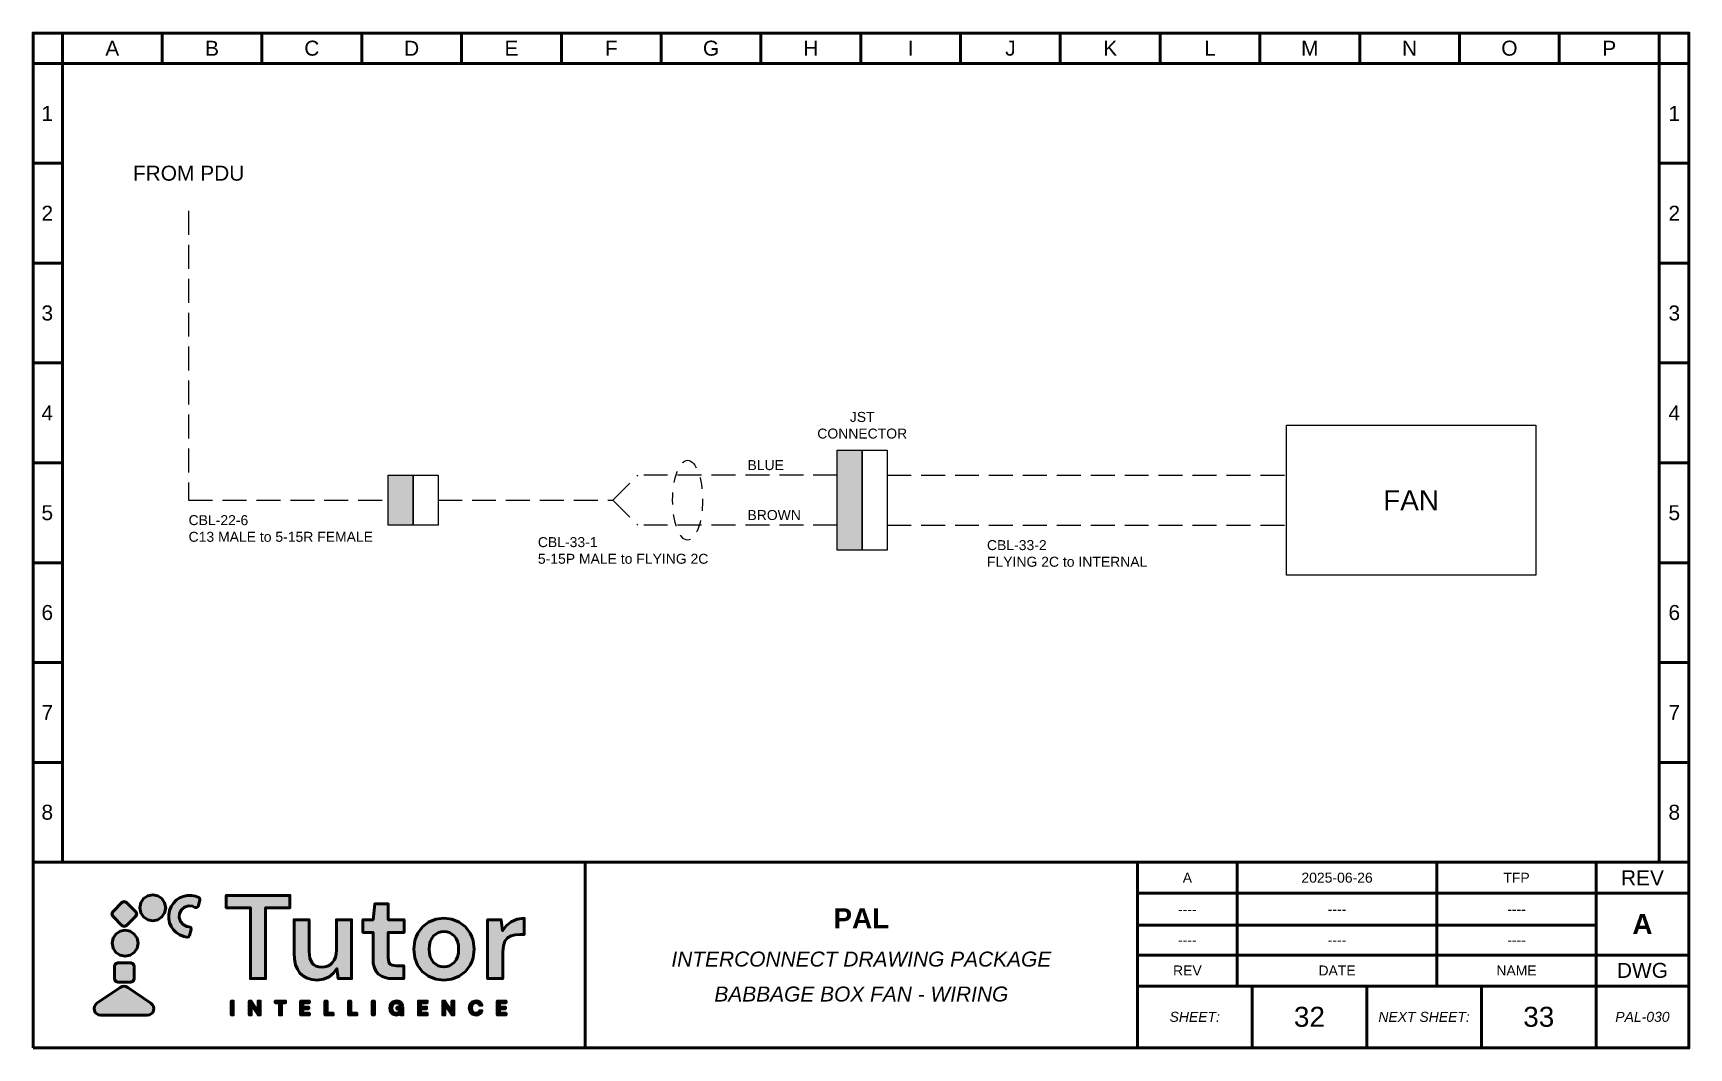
# Paper-space layout 'PAL-032' of a CAD drawing. Header units: inches. Extents: x 0 to 16.6, y 0 to 10.2.
# The model-space entities are those that its viewports show. They can reach past a viewport. Long polylines and large blocks are cut down to what shows.
import ezdxf

# ---------------------------------------------------------------- set-up
doc = ezdxf.new("R2010")
doc.units = ezdxf.units.IN
doc.header["$MEASUREMENT"] = 0
doc.linetypes.add('ACAD_ISO02W100', pattern=[15, 12, -3])
doc.linetypes.add('ACAD_ISO03W100', pattern=[30, 12, -18])
doc.layers.add('Layer 1', color=7, linetype='Continuous')
doc.styles.get("Standard").update_dxf_attribs({"font": 'arial.ttf'})

msp = doc.modelspace()

# ---------------------------------------------------------------- hatches: boundary and pattern name
h = msp.add_hatch(color=1)
h.dxf.hatch_style = 1
h.paths.add_polyline_path([(37.91, 22.747), (38.16, 22.747), (38.16, 23.747), (37.91, 23.747)])
h = msp.add_hatch(color=1)
h.dxf.hatch_style = 1
h.paths.add_polyline_path([(33.41, 22.997), (33.66, 22.997), (33.66, 23.497), (33.41, 23.497)])

# ---------------------------------------------------------------- linework, layer by layer
at = {"color": 1, "linetype": 'ACAD_ISO02W100', "ltscale": 0.02}
for p, q in [((31.41, 26.145), (31.41, 23.247)), ((35.66, 23.247), (35.91, 23.497)), ((37.91, 23.497), (35.91, 23.497)), ((38.41, 23.497), (42.41, 23.497)), ((31.41, 23.247), (33.41, 23.247)), ((33.91, 23.247), (35.66, 23.247)), ((35.66, 23.247), (35.91, 22.997)), ((37.91, 22.997), (35.91, 22.997)), ((38.41, 22.997), (42.41, 22.997))]:
    msp.add_line(p, q, dxfattribs=at)
at = {"linetype": 'ACAD_ISO03W100', "ltscale": 0.02}
msp.add_lwpolyline([(30.145, 27.621), (46.145, 27.621), (46.145, 19.621), (30.145, 19.621)], close=True, dxfattribs=at)
msp.add_lwpolyline([(42.41, 23.997), (44.91, 23.997), (44.91, 22.497), (42.41, 22.497)], close=True)
at = {"color": 1}
for points in [[(37.91, 23.747), (38.16, 23.747), (38.16, 22.747), (37.91, 22.747)], [(38.16, 23.747), (38.41, 23.747), (38.41, 22.747), (38.16, 22.747)], [(33.41, 23.497), (33.66, 23.497), (33.66, 22.997), (33.41, 22.997)], [(33.66, 23.497), (33.91, 23.497), (33.91, 22.997), (33.66, 22.997)]]:
    msp.add_lwpolyline(points, close=True, dxfattribs=at)
at = {"linetype": 'ACAD_ISO02W100', "ltscale": 0.01}
msp.add_ellipse((36.41, 23.247), major_axis=(0, 0.4), ratio=0.375, dxfattribs=at)

# ---------------------------------------------------------------- texts
at = {"color": 3}
for s, insert, char_height, width, attachment_point in [('{\\C256;FROM PDU}', (31.41, 26.445), 0.15, 4.46392, 8), ('{\\C256;JST CONNECTOR}', (38.16, 23.997), 0.1, 0.64634, 5), ('{\\C256;BLUE}', (37.01, 23.547), 0.1, 4.46392, 7), ('{\\C256;CBL-22-6\\PC13 MALE to 5-15R FEMALE}', (31.41, 23.097), 0.1, 4.46392, 1), ('{\\C256;BROWN}', (37.01, 23.047), 0.1, 4.46392, 7), ('{\\C256;CBL-33-1\\P5-15P MALE to FLYING 2C}', (34.91, 22.877), 0.1, 4.46392, 1), ('{\\C256;CBL-33-2\\PFLYING 2C to INTERNAL}', (39.41, 22.847), 0.1, 4.46392, 1)]:
    msp.add_mtext(s, dxfattribs=dict(at, insert=insert, char_height=char_height, width=width, attachment_point=attachment_point))
at = {"color": 3, "insert": (43.66, 23.247), "char_height": 0.2, "attachment_point": 5}
msp.add_mtext_dynamic_manual_height_columns('{\\C256;FAN}', width=3.7554, gutter_width=1, heights=[0.155], dxfattribs=at)

psp = doc.layouts.new('PAL-032')

# ---------------------------------------------------------------- hatches: boundary and pattern name
at = {"lineweight": 50, "true_color": 0x347eec}
h = psp.add_hatch(color=150, dxfattribs=at)
h.dxf.hatch_style = 1
h.paths.add_polyline_path([(1.153, 0.337), (1.175, 0.34), (1.194, 0.35), (1.208, 0.365), (1.216, 0.383), (1.219, 0.403), (1.216, 0.423), (1.207, 0.441), (1.19, 0.457), (0.958, 0.616), (0.94, 0.625), (0.92, 0.628), (0.901, 0.625), (0.883, 0.616), (0.65, 0.457), (0.634, 0.441), (0.624, 0.423), (0.621, 0.403), (0.625, 0.383), (0.633, 0.365), (0.647, 0.35), (0.665, 0.34), (0.688, 0.337)])
h.paths.add_polyline_path([(0.859, 0.863), (0.836, 0.853), (0.826, 0.83), (0.826, 0.701), (0.836, 0.678), (0.859, 0.668), (0.988, 0.668), (1.012, 0.678), (1.021, 0.701), (1.021, 0.83), (1.012, 0.853), (0.988, 0.863)])
h.paths.add_polyline_path([(0.932, 0.928), (0.983, 0.938), (1.024, 0.966), (1.052, 1.008), (1.062, 1.058), (1.052, 1.109), (1.024, 1.15), (0.983, 1.178), (0.932, 1.188), (0.882, 1.178), (0.84, 1.15), (0.812, 1.109), (0.802, 1.058), (0.812, 1.008), (0.84, 0.966), (0.882, 0.938)])
h.paths.add_polyline_path([(1.038, 1.328), (1.048, 1.351), (1.038, 1.374), (0.947, 1.465), (0.924, 1.475), (0.9, 1.465), (0.809, 1.374), (0.8, 1.351), (0.809, 1.328), (0.9, 1.236), (0.924, 1.227), (0.947, 1.236)])
h.paths.add_polyline_path([(1.117, 1.321), (1.158, 1.293), (1.209, 1.283), (1.259, 1.293), (1.301, 1.321), (1.328, 1.362), (1.339, 1.413), (1.328, 1.463), (1.301, 1.505), (1.259, 1.533), (1.209, 1.543), (1.158, 1.533), (1.117, 1.505), (1.089, 1.463), (1.079, 1.413), (1.089, 1.362)])
h.paths.add_polyline_path([(1.37, 1.303), (1.378, 1.263), (1.394, 1.226), (1.417, 1.193), (1.445, 1.164), (1.48, 1.141), (1.519, 1.125), (1.552, 1.118), (1.568, 1.122), (1.577, 1.135), (1.595, 1.197), (1.591, 1.214), (1.575, 1.222), (1.549, 1.226), (1.512, 1.245), (1.486, 1.276), (1.474, 1.315), (1.478, 1.356), (1.497, 1.393), (1.528, 1.419), (1.567, 1.431), (1.608, 1.428), (1.632, 1.417), (1.65, 1.415), (1.663, 1.427), (1.681, 1.489), (1.68, 1.505), (1.669, 1.516), (1.638, 1.528), (1.596, 1.536), (1.555, 1.536), (1.515, 1.527), (1.478, 1.511), (1.444, 1.489), (1.416, 1.46), (1.393, 1.425), (1.377, 1.386), (1.369, 1.344)])
at = {"lineweight": 50, "true_color": 0x000000}
h = psp.add_hatch(color=18, dxfattribs=at)
h.dxf.hatch_style = 1
h.paths.add_polyline_path([(2.34, 1.414), (2.584, 1.414), (2.584, 1.536), (1.946, 1.536), (1.946, 1.414), (2.188, 1.414), (2.188, 0.704), (2.34, 0.704)])
h.paths.add_polyline_path([(2.625, 0.961), (2.628, 0.898), (2.639, 0.843), (2.658, 0.797), (2.684, 0.758), (2.718, 0.728), (2.757, 0.707), (2.803, 0.694), (2.855, 0.689), (2.92, 0.697), (2.975, 0.72), (3.021, 0.757), (3.055, 0.804), (3.067, 0.704), (3.201, 0.704), (3.201, 1.293), (3.049, 1.293), (3.049, 0.989), (3.047, 0.951), (3.039, 0.917), (3.026, 0.888), (3.008, 0.863), (2.986, 0.843), (2.961, 0.829), (2.934, 0.821), (2.904, 0.818), (2.873, 0.82), (2.846, 0.828), (2.824, 0.841), (2.807, 0.858), (2.783, 0.908), (2.776, 0.975), (2.776, 1.293), (2.625, 1.293)])
h.paths.add_polyline_path([(3.416, 0.909), (3.419, 0.856), (3.43, 0.812), (3.447, 0.776), (3.472, 0.749), (3.502, 0.729), (3.537, 0.715), (3.576, 0.706), (3.62, 0.704), (3.724, 0.704), (3.724, 0.833), (3.65, 0.833), (3.611, 0.837), (3.586, 0.849), (3.573, 0.872), (3.568, 0.908), (3.568, 1.166), (3.727, 1.166), (3.727, 1.293), (3.568, 1.293), (3.568, 1.452), (3.434, 1.452), (3.416, 1.293), (3.315, 1.293), (3.315, 1.166), (3.416, 1.166)])
h.paths.add_polyline_path([(3.834, 0.912), (3.863, 0.837), (3.91, 0.775), (3.971, 0.729), (4.045, 0.699), (4.126, 0.689), (4.207, 0.699), (4.279, 0.729), (4.341, 0.775), (4.388, 0.837), (4.405, 0.873), (4.418, 0.912), (4.428, 0.999), (4.418, 1.084), (4.405, 1.123), (4.388, 1.159), (4.341, 1.222), (4.279, 1.268), (4.207, 1.298), (4.127, 1.308), (4.046, 1.298), (3.973, 1.268), (3.912, 1.222), (3.864, 1.159), (3.847, 1.123), (3.834, 1.084), (3.824, 0.999)])
h.paths.add_polyline_path([(3.98, 0.999), (3.982, 1.04), (3.99, 1.076), (4.004, 1.106), (4.023, 1.131), (4.046, 1.15), (4.071, 1.164), (4.098, 1.173), (4.127, 1.176), (4.155, 1.173), (4.182, 1.164), (4.229, 1.131), (4.249, 1.106), (4.262, 1.076), (4.271, 1.04), (4.273, 0.999), (4.271, 0.957), (4.262, 0.921), (4.249, 0.891), (4.229, 0.865), (4.182, 0.832), (4.155, 0.824), (4.126, 0.821), (4.097, 0.824), (4.07, 0.832), (4.023, 0.865), (4.004, 0.891), (3.99, 0.921), (3.982, 0.957)], flags=16)
h.paths.add_polyline_path([(4.564, 0.704), (4.716, 0.704), (4.716, 0.972), (4.722, 1.033), (4.738, 1.078), (4.764, 1.111), (4.8, 1.132), (4.841, 1.143), (4.889, 1.147), (4.932, 1.147), (4.932, 1.308), (4.861, 1.299), (4.801, 1.273), (4.752, 1.234), (4.714, 1.183), (4.7, 1.293), (4.564, 1.293)])
h.paths.add_polyline_path([(1.995, 0.34), (2.016, 0.34), (2.016, 0.479), (1.995, 0.479)])
h.paths.add_polyline_path([(2.196, 0.445), (2.265, 0.34), (2.286, 0.34), (2.286, 0.479), (2.265, 0.479), (2.265, 0.375), (2.196, 0.479), (2.175, 0.479), (2.175, 0.34), (2.196, 0.34)])
h.paths.add_polyline_path([(2.478, 0.34), (2.499, 0.34), (2.499, 0.462), (2.54, 0.462), (2.54, 0.479), (2.437, 0.479), (2.437, 0.462), (2.478, 0.462)])
h.paths.add_polyline_path([(2.69, 0.34), (2.778, 0.34), (2.778, 0.357), (2.711, 0.357), (2.711, 0.402), (2.772, 0.402), (2.772, 0.419), (2.711, 0.419), (2.711, 0.462), (2.778, 0.462), (2.778, 0.479), (2.69, 0.479)])
h.paths.add_polyline_path([(2.934, 0.34), (3.018, 0.34), (3.018, 0.357), (2.955, 0.357), (2.955, 0.479), (2.934, 0.479)])
h.paths.add_polyline_path([(3.171, 0.34), (3.255, 0.34), (3.255, 0.357), (3.192, 0.357), (3.192, 0.479), (3.171, 0.479)])
h.paths.add_polyline_path([(3.409, 0.34), (3.43, 0.34), (3.43, 0.479), (3.409, 0.479)])
h = psp.add_hatch(color=18, dxfattribs=at)
h.dxf.hatch_style = 1
h.paths.add_polyline_path([(3.606, 0.409), (3.609, 0.431), (3.618, 0.448), (3.633, 0.458), (3.652, 0.462), (3.676, 0.456), (3.689, 0.438), (3.713, 0.438), (3.705, 0.456), (3.692, 0.47), (3.674, 0.479), (3.652, 0.481), (3.616, 0.472), (3.592, 0.447), (3.584, 0.409), (3.592, 0.372), (3.615, 0.347), (3.649, 0.338), (3.676, 0.344), (3.694, 0.361), (3.696, 0.34), (3.715, 0.34), (3.715, 0.416), (3.656, 0.416), (3.656, 0.399), (3.694, 0.399), (3.681, 0.368), (3.669, 0.36), (3.65, 0.357), (3.632, 0.36), (3.618, 0.37), (3.609, 0.387)])
h = psp.add_hatch(color=18, dxfattribs=at)
h.dxf.hatch_style = 1
h.paths.add_polyline_path([(3.892, 0.402), (3.953, 0.402), (3.953, 0.419), (3.892, 0.419), (3.892, 0.462), (3.959, 0.462), (3.959, 0.479), (3.871, 0.479), (3.871, 0.34), (3.959, 0.34), (3.959, 0.357), (3.892, 0.357)])
h.paths.add_polyline_path([(4.115, 0.34), (4.136, 0.34), (4.136, 0.445), (4.206, 0.34), (4.227, 0.34), (4.227, 0.479), (4.206, 0.479), (4.206, 0.375), (4.136, 0.479), (4.115, 0.479)])
h.paths.add_polyline_path([(4.402, 0.41), (4.405, 0.432), (4.415, 0.448), (4.429, 0.459), (4.447, 0.463), (4.472, 0.455), (4.484, 0.436), (4.507, 0.436), (4.5, 0.455), (4.487, 0.47), (4.47, 0.478), (4.448, 0.481), (4.412, 0.472), (4.389, 0.447), (4.381, 0.41), (4.389, 0.372), (4.412, 0.347), (4.448, 0.338), (4.47, 0.341), (4.487, 0.35), (4.5, 0.364), (4.507, 0.382), (4.484, 0.382), (4.472, 0.364), (4.447, 0.357), (4.429, 0.36), (4.415, 0.371), (4.405, 0.388)])
h.paths.add_polyline_path([(4.661, 0.34), (4.749, 0.34), (4.749, 0.357), (4.682, 0.357), (4.682, 0.402), (4.743, 0.402), (4.743, 0.419), (4.682, 0.419), (4.682, 0.462), (4.749, 0.462), (4.749, 0.479), (4.661, 0.479)])

# ---------------------------------------------------------------- linework, layer by layer
at = {"lineweight": 50}
for p, q in [((0.303, 9.869), (0.303, 10.173)), ((1.303, 10.173), (1.303, 9.869)), ((2.303, 10.173), (2.303, 9.869)), ((3.303, 10.173), (3.303, 9.869)), ((4.303, 10.173), (4.303, 9.869)), ((5.303, 10.173), (5.303, 9.869)), ((6.303, 10.173), (6.303, 9.869)), ((7.303, 10.173), (7.303, 9.869)), ((8.303, 10.173), (8.303, 9.869)), ((9.303, 10.173), (9.303, 9.869)), ((10.303, 10.173), (10.303, 9.869)), ((11.303, 10.173), (11.303, 9.869)), ((12.303, 10.173), (12.303, 9.869)), ((13.303, 10.173), (13.303, 9.869)), ((14.303, 10.173), (14.303, 9.869)), ((15.303, 10.173), (15.303, 9.869)), ((16.303, 9.869), (16.303, 10.173)), ((0.303, 9.869), (0.01, 9.869)), ((16.303, 9.869), (16.303, 1.869)), ((16.303, 9.869), (16.601, 9.869)), ((0.303, 8.869), (0.01, 8.869)), ((16.601, 8.869), (16.303, 8.869)), ((0.303, 7.869), (0.01, 7.869)), ((16.601, 7.869), (16.303, 7.869)), ((0.303, 6.869), (0.01, 6.869)), ((16.601, 6.869), (16.303, 6.869)), ((0.303, 5.869), (0.01, 5.869)), ((16.601, 5.869), (16.303, 5.869)), ((0.303, 4.869), (0.01, 4.869)), ((16.601, 4.869), (16.303, 4.869)), ((0.303, 3.869), (0.01, 3.869)), ((16.601, 3.869), (16.303, 3.869)), ((0.303, 2.869), (0.01, 2.869)), ((16.601, 2.869), (16.303, 2.869)), ((16.601, 1.869), (0.01, 1.869)), ((5.543, 0.01), (5.543, 1.869)), ((11.076, 0.01), (11.076, 1.869)), ((12.076, 0.629), (12.076, 1.869)), ((14.076, 0.629), (14.076, 1.869)), ((15.672, 1.869), (15.672, 0.01)), ((15.672, 1.869), (16.601, 1.869)), ((11.076, 1.559), (15.672, 1.559)), ((15.672, 1.559), (16.601, 1.559)), ((11.076, 1.239), (15.672, 1.239)), ((11.076, 0.94), (15.672, 0.94)), ((16.601, 0.94), (15.672, 0.94)), ((11.076, 0.629), (15.672, 0.629)), ((12.225, 0.01), (12.225, 0.629)), ((13.374, 0.01), (13.374, 0.629)), ((14.523, 0.01), (14.523, 0.629)), ((15.672, 0.629), (16.601, 0.629))]:
    psp.add_line(p, q, dxfattribs=at)
psp.add_lwpolyline([(0.01, 0.01), (16.601, 0.01), (16.601, 10.173), (0.01, 10.173)], close=True, dxfattribs=at)
psp.add_lwpolyline([(16.303, 1.869), (16.303, 9.869), (0.303, 9.869), (0.303, 1.869)], dxfattribs=at)
at = {"layer": 'Layer 1', "color": 150, "lineweight": 50, "true_color": 0x347eec}
for points in [[(1.339, 1.413), (1.328, 1.463), (1.301, 1.505), (1.259, 1.533), (1.209, 1.543), (1.158, 1.533), (1.117, 1.505), (1.089, 1.463), (1.079, 1.413), (1.089, 1.362), (1.117, 1.321), (1.158, 1.293), (1.209, 1.283), (1.259, 1.293), (1.301, 1.321), (1.328, 1.362), (1.339, 1.413), (1.339, 1.413)], [(1.577, 1.135), (1.568, 1.122), (1.552, 1.118), (1.519, 1.125), (1.48, 1.141), (1.445, 1.164), (1.417, 1.193), (1.394, 1.226), (1.378, 1.263), (1.37, 1.303), (1.369, 1.344), (1.377, 1.386), (1.393, 1.425), (1.416, 1.46), (1.444, 1.489), (1.478, 1.511), (1.515, 1.527), (1.555, 1.536), (1.596, 1.536), (1.638, 1.528), (1.669, 1.516), (1.68, 1.505), (1.681, 1.489), (1.663, 1.427), (1.65, 1.415), (1.632, 1.417), (1.608, 1.428), (1.567, 1.431), (1.528, 1.419), (1.497, 1.393), (1.478, 1.356), (1.474, 1.315), (1.486, 1.276), (1.512, 1.245), (1.549, 1.226), (1.575, 1.222), (1.591, 1.214), (1.595, 1.197), (1.577, 1.135), (1.577, 1.135)], [(0.9, 1.236), (0.924, 1.227), (0.947, 1.236), (1.038, 1.328), (1.048, 1.351), (1.038, 1.374), (0.947, 1.465), (0.924, 1.475), (0.9, 1.465), (0.809, 1.374), (0.8, 1.351), (0.809, 1.328), (0.9, 1.236), (0.9, 1.236)], [(1.062, 1.058), (1.052, 1.109), (1.024, 1.15), (0.983, 1.178), (0.932, 1.188), (0.882, 1.178), (0.84, 1.15), (0.812, 1.109), (0.802, 1.058), (0.812, 1.008), (0.84, 0.966), (0.882, 0.938), (0.932, 0.928), (0.983, 0.938), (1.024, 0.966), (1.052, 1.008), (1.062, 1.058), (1.062, 1.058)], [(0.826, 0.701), (0.836, 0.678), (0.859, 0.668), (0.988, 0.668), (1.012, 0.678), (1.021, 0.701), (1.021, 0.83), (1.012, 0.853), (0.988, 0.863), (0.859, 0.863), (0.836, 0.853), (0.826, 0.83), (0.826, 0.701), (0.826, 0.701)], [(0.883, 0.616), (0.901, 0.625), (0.92, 0.628), (0.94, 0.625), (0.958, 0.616), (1.19, 0.457), (1.207, 0.441), (1.216, 0.423), (1.219, 0.403), (1.216, 0.383), (1.208, 0.365), (1.194, 0.35), (1.175, 0.34), (1.153, 0.337), (0.688, 0.337), (0.665, 0.34), (0.647, 0.35), (0.633, 0.365), (0.625, 0.383), (0.621, 0.403), (0.624, 0.423), (0.634, 0.441), (0.65, 0.457), (0.883, 0.616), (0.883, 0.616)]]:
    psp.add_lwpolyline(points, close=True, dxfattribs=at)
at = {"layer": 'Layer 1', "color": 7, "lineweight": 50}
for points in [[(2.188, 0.704), (2.188, 1.414), (1.946, 1.414), (1.946, 1.536), (2.584, 1.536), (2.584, 1.414), (2.34, 1.414), (2.34, 0.704), (2.188, 0.704), (2.188, 0.704)], [(3.62, 0.704), (3.576, 0.706), (3.537, 0.715), (3.502, 0.729), (3.472, 0.749), (3.447, 0.776), (3.43, 0.812), (3.419, 0.856), (3.416, 0.909), (3.416, 1.166), (3.315, 1.166), (3.315, 1.293), (3.416, 1.293), (3.434, 1.452), (3.568, 1.452), (3.568, 1.293), (3.727, 1.293), (3.727, 1.166), (3.568, 1.166), (3.568, 0.908), (3.573, 0.872), (3.586, 0.849), (3.611, 0.837), (3.65, 0.833), (3.724, 0.833), (3.724, 0.704), (3.62, 0.704), (3.62, 0.704)], [(2.855, 0.689), (2.803, 0.694), (2.757, 0.707), (2.718, 0.728), (2.684, 0.758), (2.658, 0.797), (2.639, 0.843), (2.628, 0.898), (2.625, 0.961), (2.625, 1.293), (2.776, 1.293), (2.776, 0.975), (2.783, 0.908), (2.807, 0.858), (2.824, 0.841), (2.846, 0.828), (2.873, 0.82), (2.904, 0.818), (2.934, 0.821), (2.961, 0.829), (2.986, 0.843), (3.008, 0.863), (3.026, 0.888), (3.039, 0.917), (3.047, 0.951), (3.049, 0.989), (3.049, 1.293), (3.201, 1.293), (3.201, 0.704), (3.067, 0.704), (3.055, 0.804), (3.021, 0.757), (2.975, 0.72), (2.92, 0.697), (2.855, 0.689), (2.855, 0.689)], [(4.126, 0.689), (4.045, 0.699), (3.971, 0.729), (3.91, 0.775), (3.863, 0.837), (3.834, 0.912), (3.824, 0.999), (3.834, 1.084), (3.847, 1.123), (3.864, 1.159), (3.912, 1.222), (3.973, 1.268), (4.046, 1.298), (4.127, 1.308), (4.207, 1.298), (4.279, 1.268), (4.341, 1.222), (4.388, 1.159), (4.405, 1.123), (4.418, 1.084), (4.428, 0.999), (4.418, 0.912), (4.405, 0.873), (4.388, 0.837), (4.341, 0.775), (4.279, 0.729), (4.207, 0.699), (4.126, 0.689), (4.126, 0.689)], [(4.126, 0.821), (4.155, 0.824), (4.182, 0.832), (4.229, 0.865), (4.249, 0.891), (4.262, 0.921), (4.271, 0.957), (4.273, 0.999), (4.271, 1.04), (4.262, 1.076), (4.249, 1.106), (4.229, 1.131), (4.182, 1.164), (4.155, 1.173), (4.127, 1.176), (4.098, 1.173), (4.071, 1.164), (4.046, 1.15), (4.023, 1.131), (4.004, 1.106), (3.99, 1.076), (3.982, 1.04), (3.98, 0.999), (3.982, 0.957), (3.99, 0.921), (4.004, 0.891), (4.023, 0.865), (4.07, 0.832), (4.097, 0.824), (4.126, 0.821), (4.126, 0.821)], [(4.564, 0.704), (4.564, 1.293), (4.7, 1.293), (4.714, 1.183), (4.752, 1.234), (4.801, 1.273), (4.861, 1.299), (4.932, 1.308), (4.932, 1.147), (4.889, 1.147), (4.841, 1.143), (4.8, 1.132), (4.764, 1.111), (4.738, 1.078), (4.722, 1.033), (4.716, 0.972), (4.716, 0.704), (4.564, 0.704), (4.564, 0.704)], [(1.995, 0.34), (1.995, 0.479), (2.016, 0.479), (2.016, 0.34), (1.995, 0.34), (1.995, 0.34)], [(2.175, 0.34), (2.175, 0.479), (2.196, 0.479), (2.265, 0.375), (2.265, 0.479), (2.286, 0.479), (2.286, 0.34), (2.265, 0.34), (2.196, 0.445), (2.196, 0.34), (2.175, 0.34), (2.175, 0.34)], [(2.478, 0.34), (2.478, 0.462), (2.437, 0.462), (2.437, 0.479), (2.54, 0.479), (2.54, 0.462), (2.499, 0.462), (2.499, 0.34), (2.478, 0.34), (2.478, 0.34)], [(2.69, 0.34), (2.69, 0.479), (2.778, 0.479), (2.778, 0.462), (2.711, 0.462), (2.711, 0.419), (2.772, 0.419), (2.772, 0.402), (2.711, 0.402), (2.711, 0.357), (2.778, 0.357), (2.778, 0.34), (2.69, 0.34), (2.69, 0.34)], [(2.934, 0.34), (2.934, 0.479), (2.955, 0.479), (2.955, 0.357), (3.018, 0.357), (3.018, 0.34), (2.934, 0.34), (2.934, 0.34)], [(3.171, 0.34), (3.171, 0.479), (3.192, 0.479), (3.192, 0.357), (3.255, 0.357), (3.255, 0.34), (3.171, 0.34), (3.171, 0.34)], [(3.409, 0.34), (3.409, 0.479), (3.43, 0.479), (3.43, 0.34), (3.409, 0.34), (3.409, 0.34)], [(3.649, 0.338), (3.615, 0.347), (3.592, 0.372), (3.584, 0.409), (3.592, 0.447), (3.616, 0.472), (3.652, 0.481), (3.674, 0.479), (3.692, 0.47), (3.705, 0.456), (3.713, 0.438), (3.689, 0.438), (3.676, 0.456), (3.652, 0.462), (3.633, 0.458), (3.618, 0.448), (3.609, 0.431), (3.606, 0.409), (3.609, 0.387), (3.618, 0.37), (3.632, 0.36), (3.65, 0.357), (3.669, 0.36), (3.681, 0.368), (3.694, 0.399), (3.656, 0.399), (3.656, 0.416), (3.715, 0.416), (3.715, 0.34), (3.696, 0.34), (3.694, 0.361), (3.676, 0.344), (3.649, 0.338), (3.649, 0.338)], [(3.871, 0.34), (3.871, 0.479), (3.959, 0.479), (3.959, 0.462), (3.892, 0.462), (3.892, 0.419), (3.953, 0.419), (3.953, 0.402), (3.892, 0.402), (3.892, 0.357), (3.959, 0.357), (3.959, 0.34), (3.871, 0.34), (3.871, 0.34)], [(4.115, 0.34), (4.115, 0.479), (4.136, 0.479), (4.206, 0.375), (4.206, 0.479), (4.227, 0.479), (4.227, 0.34), (4.206, 0.34), (4.136, 0.445), (4.136, 0.34), (4.115, 0.34), (4.115, 0.34)], [(4.448, 0.338), (4.412, 0.347), (4.389, 0.372), (4.381, 0.41), (4.389, 0.447), (4.412, 0.472), (4.448, 0.481), (4.47, 0.478), (4.487, 0.47), (4.5, 0.455), (4.507, 0.436), (4.484, 0.436), (4.472, 0.455), (4.447, 0.463), (4.429, 0.459), (4.415, 0.448), (4.405, 0.432), (4.402, 0.41), (4.405, 0.388), (4.415, 0.371), (4.429, 0.36), (4.447, 0.357), (4.472, 0.364), (4.484, 0.382), (4.507, 0.382), (4.5, 0.364), (4.487, 0.35), (4.47, 0.341), (4.448, 0.338), (4.448, 0.338)], [(4.661, 0.34), (4.661, 0.479), (4.749, 0.479), (4.749, 0.462), (4.682, 0.462), (4.682, 0.419), (4.743, 0.419), (4.743, 0.402), (4.682, 0.402), (4.682, 0.357), (4.749, 0.357), (4.749, 0.34), (4.661, 0.34), (4.661, 0.34)]]:
    psp.add_lwpolyline(points, close=True, dxfattribs=at)

# ---------------------------------------------------------------- texts
at = {"lineweight": 50}
for s, width, heights, insert, char_height, attachment_point in [('\\pxqc;A', 1, [0], (0.303, 10.021), 0.15, 4), ('\\pxqc;B', 1, [0], (1.303, 10.021), 0.15, 4), ('\\pxqc;C', 1, [0], (2.303, 10.021), 0.15, 4), ('\\pxqc;D', 1, [0], (3.303, 10.021), 0.15, 4), ('\\pxqc;E', 1, [0], (4.303, 10.021), 0.15, 4), ('\\pxqc;F', 1, [0], (5.303, 10.021), 0.15, 4), ('\\pxqc;G', 1, [0], (6.303, 10.021), 0.15, 4), ('\\pxqc;H', 1, [0], (7.303, 10.021), 0.15, 4), ('\\pxqc;I', 1, [0], (8.303, 10.021), 0.15, 4), ('\\pxqc;J', 1, [0], (9.303, 10.021), 0.15, 4), ('\\pxqc;K', 1, [0], (10.303, 10.021), 0.15, 4), ('\\pxqc;L', 1, [0], (11.303, 10.021), 0.15, 4), ('\\pxqc;M', 1, [0], (12.303, 10.021), 0.15, 4), ('\\pxqc;N', 1, [0], (13.303, 10.021), 0.15, 4), ('\\pxqc;O', 1, [0], (14.303, 10.021), 0.15, 4), ('\\pxqc;P', 1, [0], (15.303, 10.021), 0.15, 4), ('1', 0.28267, [0.985], (0.152, 9.369), 0.15, 5), ('1', 0.28267, [0.985], (16.455, 9.369), 0.15, 5), ('2', 0.28267, [0.985], (0.152, 8.369), 0.15, 5), ('2', 0.28267, [0.985], (16.455, 8.369), 0.15, 5), ('3', 0.28267, [0.985], (0.152, 7.369), 0.15, 5), ('3', 0.28267, [0.985], (16.455, 7.369), 0.15, 5), ('4', 0.28267, [0.985], (0.152, 6.369), 0.15, 5), ('4', 0.28267, [0.985], (16.455, 6.369), 0.15, 5), ('5', 0.28267, [0.985], (0.152, 5.369), 0.15, 5), ('5', 0.28267, [0.985], (16.455, 5.369), 0.15, 5), ('6', 0.28267, [0.985], (0.152, 4.369), 0.15, 5), ('6', 0.28267, [0.985], (16.455, 4.369), 0.15, 5), ('7', 0.28267, [0.985], (0.152, 3.369), 0.15, 5), ('7', 0.28267, [0.985], (16.455, 3.369), 0.15, 5), ('8', 0.28267, [0.985], (0.152, 2.369), 0.15, 5), ('8', 0.28267, [0.985], (16.455, 2.369), 0.15, 5), ('A', 1, [0], (11.576, 1.714), 0.1, 5), ('2025-06-26', 1, [0], (13.076, 1.714), 0.1, 5), ('TFP', 1, [0], (14.874, 1.714), 0.1, 5), ('REV', 0.54893, [0], (16.136, 1.714), 0.15, 5), ('----', 1, [0], (11.576, 1.397), 0.1, 5), ('----', 1, [0], (13.076, 1.399), 0.1, 5), ('----', 1, [0], (14.874, 1.399), 0.1, 5), ('{\\fArial|b1|i0|c0|p34;A}', 1.04591, [0], (16.136, 1.25), 0.2, 5), ('----', 1, [0], (11.576, 1.09), 0.1, 5), ('----', 1, [0], (13.076, 1.09), 0.1, 5), ('----', 1, [0], (14.874, 1.09), 0.1, 5), ('REV', 1, [0], (11.576, 0.785), 0.1, 5), ('DATE', 2, [0], (13.076, 0.785), 0.1, 5), ('NAME', 1.59557, [0], (14.874, 0.785), 0.1, 5), ('DWG', 0.54893, [0], (16.136, 0.785), 0.15, 5), ('{\\fArial|b0|i1|c0|p34;SHEET:}', 1.04591, [0], (11.65, 0.32), 0.1, 5), ('32', 1.04591, [0], (12.799, 0.32), 0.2, 5), ('{\\fArial|b0|i1|c0|p34;NEXT SHEET:}', 1.04591, [0], (13.948, 0.32), 0.1, 5), ('33', 1.04591, [0], (15.097, 0.32), 0.2, 5), ('{\\fArial|b0|i1|c0|p34;PAL-030}', 1.04591, [0], (16.136, 0.32), 0.1, 5)]:
    psp.add_mtext_dynamic_manual_height_columns(s, width=width, gutter_width=1, heights=heights, dxfattribs=dict(at, insert=insert, char_height=char_height, attachment_point=attachment_point))
at = {"lineweight": 50, "insert": (8.309, 0.94), "char_height": 0.2, "width": 11.15392, "attachment_point": 5}
psp.add_mtext('{\\fArial|b1|i0|c0|p34;PAL}\\P{\\H0.3x;\\P\\fArial|b0|i1|c0|p34;\\H2.5x;INTERCONNECT DRAWING PACKAGE\\P\\H0.4x;\\P\\H2.5x;BABBAGE BOX FAN - WIRING}', dxfattribs=at)

# ---------------------------------------------------------------- viewports
at = {"layer": '0'}
psp.add_viewport(center=(8.303, 5.869), size=(16, 8), view_center_point=(38.145, 23.621), view_height=8, dxfattribs=at)

doc.saveas('drawing.dxf')
